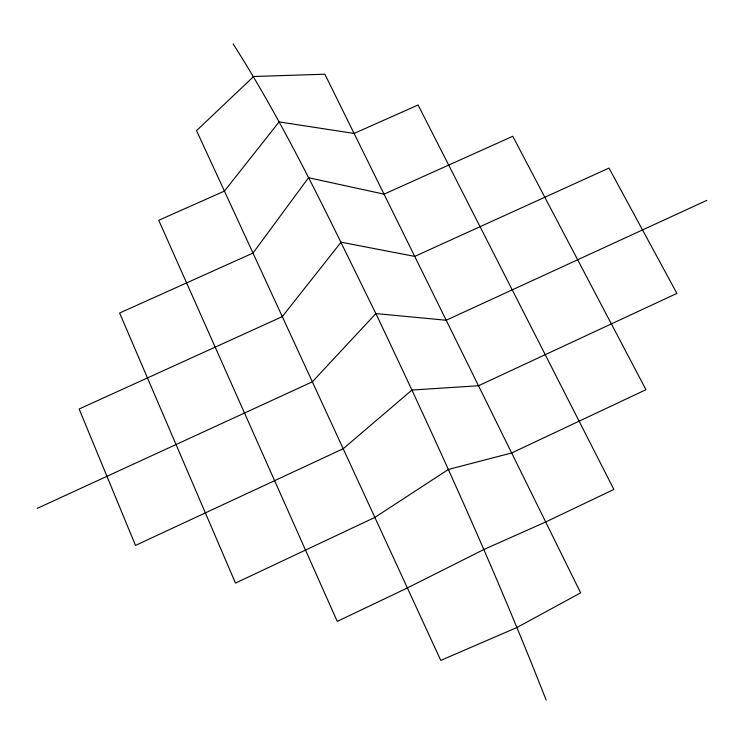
<?xml version="1.0" encoding="UTF-8"?>
<svg xmlns="http://www.w3.org/2000/svg" width="744" height="744" viewBox="0 0 744 744"><rect width="100%" height="100%" fill="white"/><g stroke="black" fill="none" stroke-linecap="round" stroke-linejoin="round"><path stroke-width="1.12" d="M37.2 508.403L312.35 381.821L375.86 313.577L446.205 320.246L706.8 200.369M233.142 43.905C287.854 129.791 330.829 222.437 375.86 313.577C436.365 440.718 494.714 568.983 546.161 700.095M308.528 177.723L252.997 253.062L119.617 313.029L235.485 583.082L374.864 517.415L448.381 469.455L511.658 452.966L645.941 389.698L512.774 136.273L384.025 194.156L308.528 177.723M279.112 121.904L224.428 191.087L158.732 220.289L337.237 621.398L407.377 587.946L483.87 549.5L545.687 521.972L613.874 489.45L418.082 104.997L354.088 133.446L279.112 121.904M341.059 242.191L282.292 316.618L79.134 409.005L135.492 545.417L343.198 448.734L411.981 390.033L478.504 385.745L676.901 293.396L609.001 168.06L414.724 256.401L341.059 242.191M253.648 76.502L196.555 130.637L440.774 660.402L517.043 627.452L580.636 592.847L324.877 74.214L253.648 76.502"/></g></svg>
